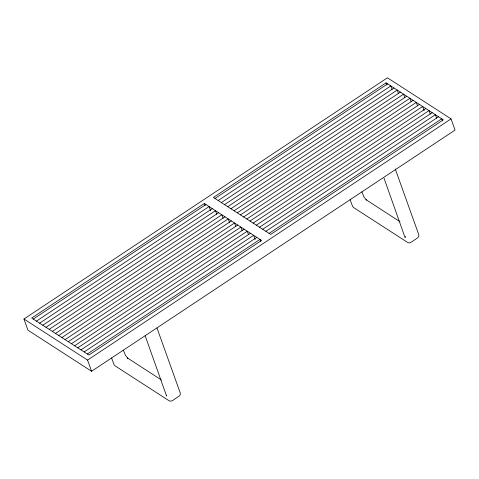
<?xml version="1.0" encoding="UTF-8"?>
<svg xmlns="http://www.w3.org/2000/svg" width="479" height="479" viewBox="0 0 479 479"><rect width="100%" height="100%" fill="white"/><g stroke="black" fill="none" stroke-linecap="round" stroke-linejoin="round"><path stroke-width="0.72" d="M166.686 395.187L166.608 396.133L145.203 335.833M405.605 236.291L405.144 237.829L384.038 178.2M23.95 319.008L387.433 77.79L451.044 118.876L455.05 130.06L91.567 371.279L27.956 330.193L23.95 319.008L87.561 360.094L91.567 371.279M204.329 203.467L31.674 318.05L88.926 355.023L261.582 240.446L204.329 203.467L205.078 205.569M386.074 82.861L213.418 197.438L270.665 234.417L443.32 119.84L386.074 82.861L386.822 84.957M33.267 319.074L205.922 204.497M215.005 198.468L387.661 83.885M36.446 321.128L209.101 206.551L210.604 210.742M218.184 200.521L390.84 85.945L392.091 89.435M39.625 323.181L212.281 208.605M221.37 202.575L394.025 87.998M42.805 325.235L215.46 210.658L216.712 214.155M224.549 204.629L397.205 90.052L398.456 93.543M45.984 327.289L218.64 212.712M227.729 206.683L400.384 92.106M49.169 329.348L221.825 214.766L223.076 218.262M230.908 208.736L403.563 94.159L404.815 97.656M52.349 331.402L225.004 216.819M234.087 210.79L406.743 96.213M55.528 333.456L228.184 218.873L229.435 222.37M237.273 212.844L409.928 98.267L411.18 101.764M58.707 335.51L231.363 220.933M240.452 214.897L413.108 100.321M61.887 337.563L234.542 222.986L235.794 226.477M243.631 216.957L416.287 102.374L417.538 105.871M65.072 339.617L237.728 225.04M246.811 219.011L419.466 104.428M68.252 341.671L240.907 227.094L242.158 230.591M249.99 221.064L422.646 106.482L424.149 110.679M71.431 343.724L244.086 229.148M253.175 223.118L425.831 108.541M74.61 345.778L247.266 231.201L248.517 234.698M256.355 225.172L429.01 110.595L430.262 114.086M77.79 347.832L250.445 233.255M259.534 227.226L432.19 112.649M80.975 349.886L253.631 235.309L255.127 239.506M262.714 229.279L435.369 114.703L436.62 118.199M84.154 351.945L256.81 237.362M265.893 231.333L438.548 116.756M87.334 353.999L259.989 239.416L260.738 241.518M269.078 233.387L441.734 118.81L442.482 120.906M87.561 360.094L451.044 118.876M399.989 221.717L366.064 199.713L366.375 200.018L364.046 197.12L361.879 191.828M161.453 380.015L127.522 358.011L127.839 358.322L125.51 355.418L123.343 350.125M395.277 169.021L418.802 234.728L418.808 236.345L417.532 237.967L410.395 242.673L408.964 242.913L407.659 242.464L353.592 207.545L352.55 206.311L350.143 199.623M156.992 328.019L180.266 393.025L180.272 394.642L179.571 395.828L172.177 400.791L170.428 401.21L169.123 400.767L115.056 365.842L114.014 364.609L111.607 357.921"/></g></svg>
